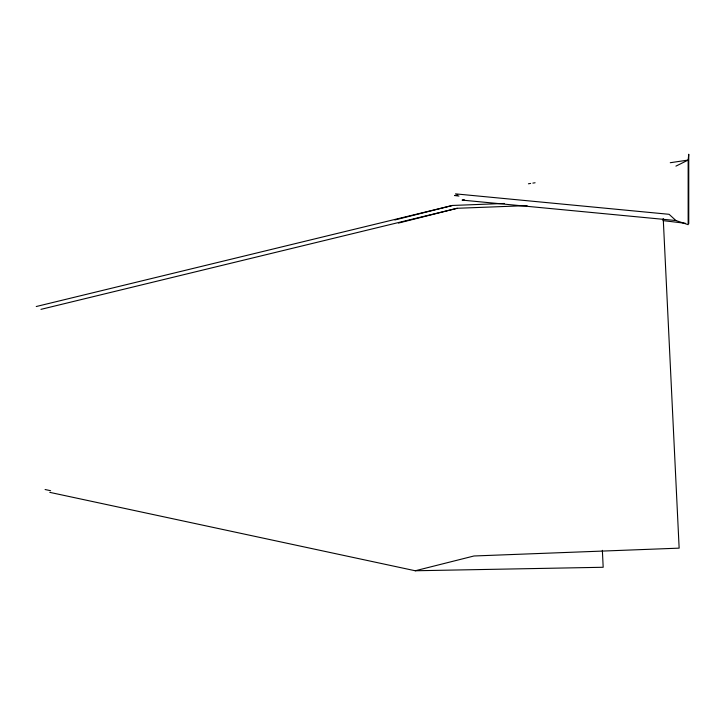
<?xml version="1.0" encoding="UTF-8"?>
<svg xmlns="http://www.w3.org/2000/svg" width="725" height="725" viewBox="0 0 725 725"><rect width="100%" height="100%" fill="white"/><g stroke="black" fill="none" stroke-linecap="round" stroke-linejoin="round"><path stroke-width="1.09" d="M675.918 166.134L688.152 160.071L688.75 154.235L688.75 223.708M394.862 219.965L452.491 205.456L504.346 203.471M398.478 223.073L457.194 208.283L527.084 205.619M49.789 492.357L415.262 570.765L473.978 555.984L679.144 548.145L663.23 218.515M36.25 306.521L452.491 205.456M40.953 309.358L457.194 208.283M457.81 194.998L454.493 195.523L458.979 196.067M528.416 183.788L530.627 183.434M464.317 199.738L462.088 200.1L675.918 220.536L688.152 224.677L688.152 160.071L670.272 162.717M532.857 183.099L535.095 182.773M415.262 570.765L603.182 567.267L602.366 550.338M455.508 193.865L669.093 214.31L675.918 220.536M662.967 220.599L685.388 223.3M45.086 489.52L50.623 490.707"/></g></svg>
